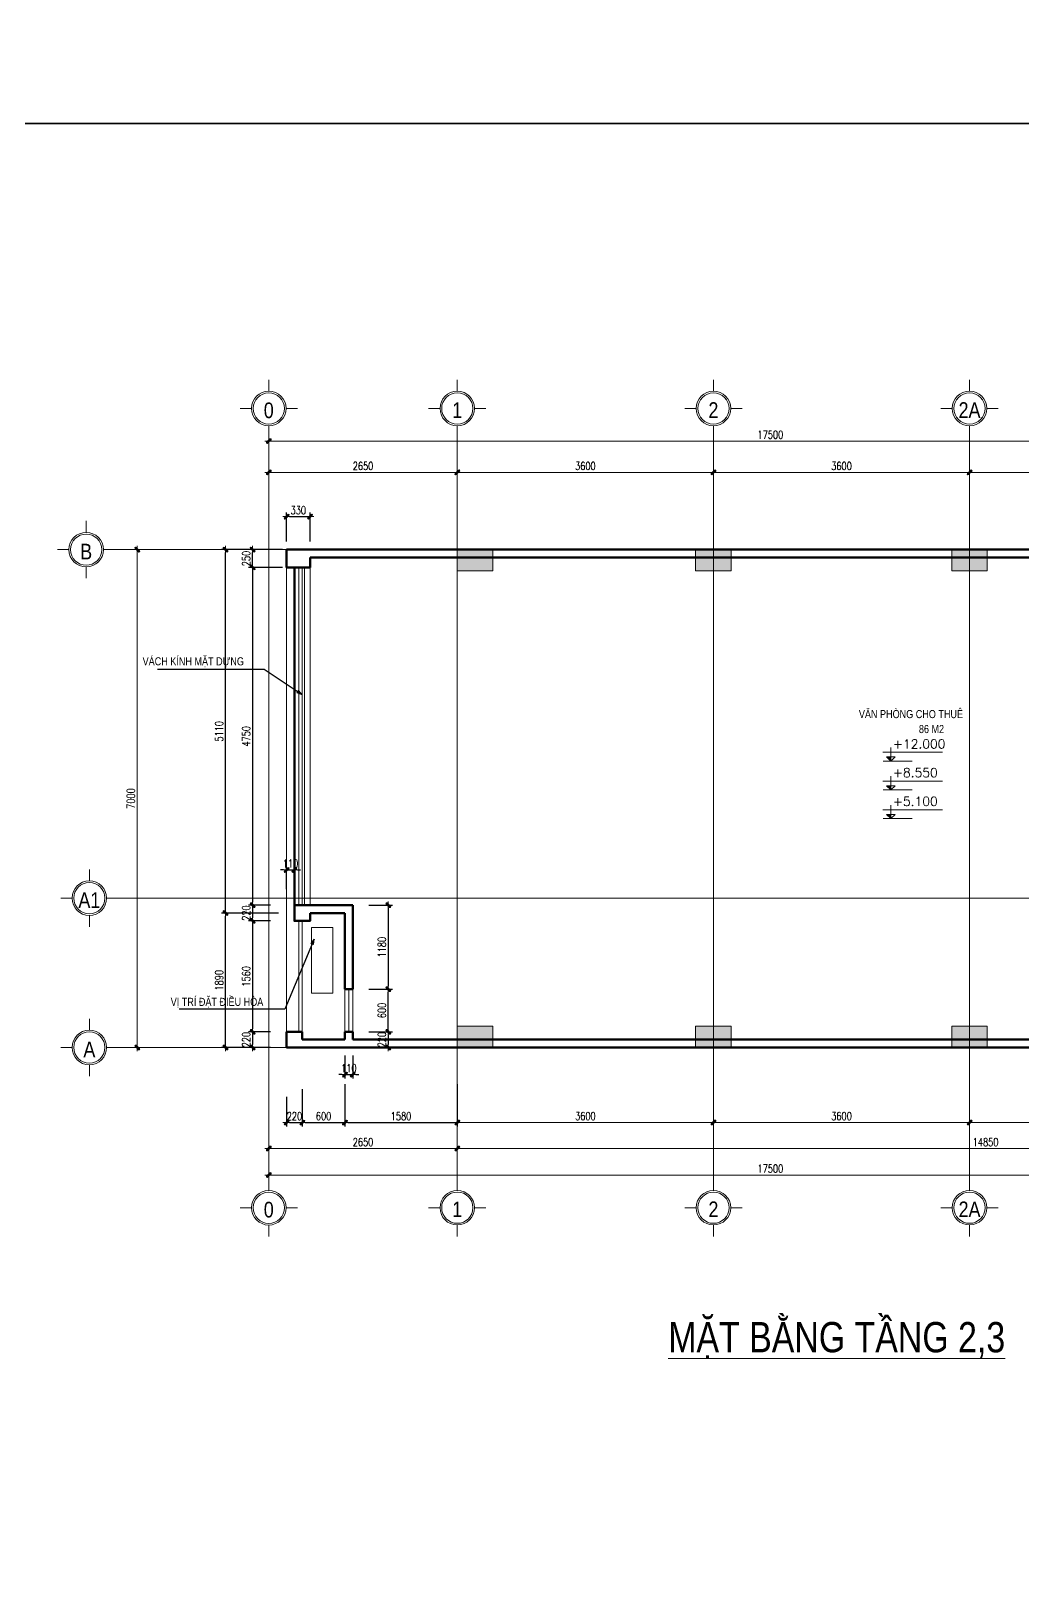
# Model space of a CAD drawing. Extents: x -165145 to 691808, y -202842 to 311040.
# Drawn here: x 14410 to 28348, y 72873 to 94803 of the extents above; entities that cross this region are included whole.
import ezdxf
from ezdxf.enums import TextEntityAlignment as Align

# ---------------------------------------------------------------- set-up
doc = ezdxf.new("R2010")
doc.units = 0
doc.header["$LTSCALE"] = 10
doc.header["$MEASUREMENT"] = 0
doc.linetypes.add('ketcau-1', pattern=[2, 1, 1])
doc.linetypes.add('TIM', pattern=[26.01, 10, -3, 0.01, -3, 10])
doc.layers.get('0').update_dxf_attribs({"linetype": 'CONTINUOUS'})
doc.layers.get('Defpoints').update_dxf_attribs({"color": 5, "linetype": 'CONTINUOUS'})
for name, color, linetype, lineweight in [('ARROWS', 1, 'CONTINUOUS', 0), ('DIM', 8, 'CONTINUOUS', 13), ('GE_KC_HATCH', 250, 'CONTINUOUS', 20), ('GE_KC_NETTHAY', 2, 'CONTINUOUS', 20), ('GE_KC_TEXT', 4, 'CONTINUOUS', 20), ('netchia', 2, 'CONTINUOUS', 20), ('NOITHAT', 35, 'CONTINUOUS', 9), ('TEXT', 4, 'CONTINUOUS', 20), ('TRUC', 251, 'TIM', 5), ('wall', 7, 'CONTINUOUS', 50)]:
    doc.layers.add(name, color=color, linetype=linetype, lineweight=lineweight)
doc.styles.add('ROMANS', font='romans', dxfattribs={"width": 0.75, "bigfont": 'vns'})
doc.styles.add('VNARIALH', font='', dxfattribs={"width": 0.75})
doc.styles.add('VnArialNarrowH', font='')
doc.styles.add('VNCC-Arial', font='arial.ttf', dxfattribs={"width": 0.8})
doc.styles.get('VNARIALH').set_extended_font_data('.VnArialH')
doc.styles.get('VnArialNarrowH').set_extended_font_data('.VnArial NarrowH')
doc.dimstyles.new('fit0.75', dxfattribs={"dimscale": 0.5625, "dimtxt": 200, "dimasz": 75, "dimexe": 100, "dimexo": 400, "dimgap": 0.03, "dimtad": 0, "dimdec": 0, "dimdsep": 46, "dimtxsty": 'ROMANS', "dimblk": 'alex', "dimcen": 150, "dimclrd": 8, "dimclre": 8, "dimclrt": 7, "dimaunit": 1, "dimadec": 0, "dimazin": 0, "dimtfac": 0.072, "dimtdec": 0, "dimtix": 1, "dimtmove": 2, "dimatfit": 3, "dimldrblk": 'a-01', "dimfxl": 100, "dimtvp": 0.8, "dimtolj": 1, "dimarcsym": 0})

# ---------------------------------------------------------------- blocks, each defined once
blk = doc.blocks.new('alex')
at = {"layer": 'ARROWS'}
h = blk.add_hatch(color=1, dxfattribs=at)
edge = h.paths.add_edge_path()
edge.add_line((0.4, 0.74), (-0.74, -0.4))
edge.add_ellipse((-0.57, -0.57), major_axis=(0.17, 0.17), ratio=1, start_angle=90, end_angle=270)
edge.add_line((-0.4, -0.74), (0.74, 0.4))
edge.add_ellipse((0.57, 0.57), major_axis=(0.17, 0.17), ratio=1, start_angle=270, end_angle=450)
blk.add_lwpolyline([(0.4, 0.74), (-0.74, -0.4, 1), (-0.4, -0.74), (0.74, 0.4, 1)], format="xyb", close=True, dxfattribs=at)
at = {"layer": 'netchia', "color": 2}
for p, q in [((1.27, 0), (-1.27, 0)), ((0, -1.27), (0, 1.27))]:
    blk.add_line(p, q, dxfattribs=at)
blk = doc.blocks.new('*D1954')
at = {"layer": 'Defpoints', "color": 0, "ltscale": 0.05, "transparency": 16777216}
for p in [(17522, 87513), (18166, 87513), (18166, 87263)]:
    blk.add_point(p, dxfattribs=at)
at = {"layer": 'DIM', "color": 8, "lineweight": -2, "ltscale": 0.05, "transparency": 16777216}
for p, q in [((17941, 87513), (17466, 87513)), ((17522, 87305), (17522, 87471)), ((17941, 87263), (17466, 87263))]:
    blk.add_line(p, q, dxfattribs=at)
at = {"layer": 'DIM', "color": 8, "lineweight": -2, "ltscale": 0.05, "transparency": 16777216, "xscale": 42.1875, "yscale": 42.1875, "zscale": 42.1875}
for p, rotation in [((17522, 87513), 90), ((17522, 87263), 270)]:
    blk.add_blockref('alex', p, dxfattribs=dict(at, rotation=rotation))
at = {"layer": 'DIM', "color": 7, "ltscale": 0.05, "transparency": 16777216, "insert": (17432, 87388), "char_height": 112.5, "attachment_point": 5, "rotation": 90, "style": 'ROMANS'}
blk.add_mtext('\\A1;250', dxfattribs=at)
blk = doc.blocks.new('a-01')
at = {"layer": 'ARROWS'}
blk.add_hatch(color=256, dxfattribs=at).paths.add_polyline_path([(-1.8, 0.49), (-1.8, -0.49), (0, 0)])
at = {"layer": 'netchia'}
blk.add_lwpolyline([(-1.8, 0.49), (-1.8, -0.49), (0, 0), (0, 0)], close=True, dxfattribs=at)
blk = doc.blocks.new('*D1955')
at = {"layer": 'Defpoints', "color": 0, "ltscale": 0.05, "transparency": 16777216}
for p in [(18929, 80733), (18819, 80513), (19430, 80513)]:
    blk.add_point(p, dxfattribs=at)
at = {"layer": 'DIM', "color": 8, "lineweight": -2, "ltscale": 0.05, "transparency": 16777216}
for p, q in [((19154, 80733), (19487, 80733)), ((19044, 80513), (19487, 80513)), ((19430, 80691), (19430, 80555))]:
    blk.add_line(p, q, dxfattribs=at)
at = {"layer": 'DIM', "color": 8, "lineweight": -2, "ltscale": 0.05, "transparency": 16777216, "xscale": 42.1875, "yscale": 42.1875, "zscale": 42.1875}
for p, rotation in [((19430, 80733), 90), ((19430, 80513), 270)]:
    blk.add_blockref('alex', p, dxfattribs=dict(at, rotation=rotation))
at = {"layer": 'DIM', "color": 7, "ltscale": 0.05, "transparency": 16777216, "insert": (19340, 80623), "char_height": 112.5, "attachment_point": 5, "rotation": 90, "style": 'ROMANS'}
blk.add_mtext('\\A1;220', dxfattribs=at)
blk = doc.blocks.new('*D1956')
at = {"layer": 'Defpoints', "color": 0, "ltscale": 0.05, "transparency": 16777216}
for p in [(18929, 81333), (19430, 81333), (18929, 80733)]:
    blk.add_point(p, dxfattribs=at)
at = {"layer": 'DIM', "color": 8, "lineweight": -2, "ltscale": 0.05, "transparency": 16777216}
for p, q in [((19154, 81333), (19487, 81333)), ((19430, 80775), (19430, 81291)), ((19154, 80733), (19487, 80733))]:
    blk.add_line(p, q, dxfattribs=at)
at = {"layer": 'DIM', "color": 8, "lineweight": -2, "ltscale": 0.05, "transparency": 16777216, "xscale": 42.1875, "yscale": 42.1875, "zscale": 42.1875}
for p, rotation in [((19430, 81333), 90), ((19430, 80733), 270)]:
    blk.add_blockref('alex', p, dxfattribs=dict(at, rotation=rotation))
at = {"layer": 'DIM', "color": 7, "ltscale": 0.05, "transparency": 16777216, "insert": (19340, 81033), "char_height": 112.5, "attachment_point": 5, "rotation": 90, "style": 'ROMANS'}
blk.add_mtext('\\A1;600', dxfattribs=at)
blk = doc.blocks.new('*D1957')
at = {"layer": 'Defpoints', "color": 0, "ltscale": 0.05, "transparency": 16777216}
for p in [(17142, 82403), (18110, 82403), (17885, 80513)]:
    blk.add_point(p, dxfattribs=at)
at = {"layer": 'DIM', "color": 8, "lineweight": -2, "ltscale": 0.05, "transparency": 16777216}
for p, q in [((17885, 82403), (17086, 82403)), ((17142, 80555), (17142, 82361)), ((17660, 80513), (17086, 80513))]:
    blk.add_line(p, q, dxfattribs=at)
at = {"layer": 'DIM', "color": 8, "lineweight": -2, "ltscale": 0.05, "transparency": 16777216, "xscale": 42.1875, "yscale": 42.1875, "zscale": 42.1875}
for p, rotation in [((17142, 82403), 90), ((17142, 80513), 270)]:
    blk.add_blockref('alex', p, dxfattribs=dict(at, rotation=rotation))
at = {"layer": 'DIM', "color": 7, "ltscale": 0.05, "transparency": 16777216, "insert": (17052, 81458), "char_height": 112.5, "attachment_point": 5, "rotation": 90, "style": 'ROMANS'}
blk.add_mtext('\\A1;1890', dxfattribs=at)
blk = doc.blocks.new('*D1958')
at = {"layer": 'Defpoints', "color": 0, "ltscale": 0.05, "transparency": 16777216}
for p in [(17142, 87513), (18000, 87513), (18110, 82403)]:
    blk.add_point(p, dxfattribs=at)
at = {"layer": 'DIM', "color": 8, "lineweight": -2, "ltscale": 0.05, "transparency": 16777216}
for p, q in [((17775, 87513), (17086, 87513)), ((17142, 82445), (17142, 87471)), ((17885, 82403), (17086, 82403))]:
    blk.add_line(p, q, dxfattribs=at)
at = {"layer": 'DIM', "color": 8, "lineweight": -2, "ltscale": 0.05, "transparency": 16777216, "xscale": 42.1875, "yscale": 42.1875, "zscale": 42.1875}
for p, rotation in [((17142, 87513), 90), ((17142, 82403), 270)]:
    blk.add_blockref('alex', p, dxfattribs=dict(at, rotation=rotation))
at = {"layer": 'DIM', "color": 7, "ltscale": 0.05, "transparency": 16777216, "insert": (17052, 84958), "char_height": 112.5, "attachment_point": 5, "rotation": 90, "style": 'ROMANS'}
blk.add_mtext('\\A1;5110', dxfattribs=at)
blk = doc.blocks.new('*D1959')
at = {"layer": 'Defpoints', "color": 0, "ltscale": 0.05, "transparency": 16777216}
for p in [(18929, 82513), (18929, 81333), (19430, 81333)]:
    blk.add_point(p, dxfattribs=at)
at = {"layer": 'DIM', "color": 8, "lineweight": -2, "ltscale": 0.05, "transparency": 16777216}
for p, q in [((19154, 82513), (19487, 82513)), ((19430, 82471), (19430, 81375)), ((19154, 81333), (19487, 81333))]:
    blk.add_line(p, q, dxfattribs=at)
at = {"layer": 'DIM', "color": 8, "lineweight": -2, "ltscale": 0.05, "transparency": 16777216, "xscale": 42.1875, "yscale": 42.1875, "zscale": 42.1875}
for p, rotation in [((19430, 82513), 90), ((19430, 81333), 270)]:
    blk.add_blockref('alex', p, dxfattribs=dict(at, rotation=rotation))
at = {"layer": 'DIM', "color": 7, "ltscale": 0.05, "transparency": 16777216, "insert": (19340, 81923), "char_height": 112.5, "attachment_point": 5, "rotation": 90, "style": 'ROMANS'}
blk.add_mtext('\\A1;1180', dxfattribs=at)
blk = doc.blocks.new('*D1960')
at = {"layer": 'Defpoints', "color": 0, "ltscale": 0.05, "transparency": 16777216}
for p in [(18000, 82513), (17522, 82293), (18000, 82293)]:
    blk.add_point(p, dxfattribs=at)
at = {"layer": 'DIM', "color": 8, "lineweight": -2, "ltscale": 0.05, "transparency": 16777216}
for p, q in [((17775, 82513), (17466, 82513)), ((17522, 82471), (17522, 82335)), ((17775, 82293), (17466, 82293))]:
    blk.add_line(p, q, dxfattribs=at)
at = {"layer": 'DIM', "color": 8, "lineweight": -2, "ltscale": 0.05, "transparency": 16777216, "xscale": 42.1875, "yscale": 42.1875, "zscale": 42.1875}
for p, rotation in [((17522, 82513), 90), ((17522, 82293), 270)]:
    blk.add_blockref('alex', p, dxfattribs=dict(at, rotation=rotation))
at = {"layer": 'DIM', "color": 7, "ltscale": 0.05, "transparency": 16777216, "insert": (17432, 82403), "char_height": 112.5, "attachment_point": 5, "rotation": 90, "style": 'ROMANS'}
blk.add_mtext('\\A1;220', dxfattribs=at)
blk = doc.blocks.new('*D1961')
at = {"layer": 'Defpoints', "color": 0, "ltscale": 0.05, "transparency": 16777216}
for p in [(18000, 80733), (17522, 80513), (18000, 80513)]:
    blk.add_point(p, dxfattribs=at)
at = {"layer": 'DIM', "color": 8, "lineweight": -2, "ltscale": 0.05, "transparency": 16777216}
for p, q in [((17775, 80733), (17466, 80733)), ((17775, 80513), (17466, 80513)), ((17522, 80691), (17522, 80555))]:
    blk.add_line(p, q, dxfattribs=at)
at = {"layer": 'DIM', "color": 8, "lineweight": -2, "ltscale": 0.05, "transparency": 16777216, "xscale": 42.1875, "yscale": 42.1875, "zscale": 42.1875}
for p, rotation in [((17522, 80733), 90), ((17522, 80513), 270)]:
    blk.add_blockref('alex', p, dxfattribs=dict(at, rotation=rotation))
at = {"layer": 'DIM', "color": 7, "ltscale": 0.05, "transparency": 16777216, "insert": (17432, 80623), "char_height": 112.5, "attachment_point": 5, "rotation": 90, "style": 'ROMANS'}
blk.add_mtext('\\A1;220', dxfattribs=at)
blk = doc.blocks.new('*D1962')
at = {"layer": 'Defpoints', "color": 0, "ltscale": 0.05, "transparency": 16777216}
for p in [(18000, 82293), (17522, 80733), (18000, 80733)]:
    blk.add_point(p, dxfattribs=at)
at = {"layer": 'DIM', "color": 8, "lineweight": -2, "ltscale": 0.05, "transparency": 16777216}
for p, q in [((17775, 82293), (17466, 82293)), ((17522, 82251), (17522, 80775)), ((17775, 80733), (17466, 80733))]:
    blk.add_line(p, q, dxfattribs=at)
at = {"layer": 'DIM', "color": 8, "lineweight": -2, "ltscale": 0.05, "transparency": 16777216, "xscale": 42.1875, "yscale": 42.1875, "zscale": 42.1875}
for p, rotation in [((17522, 82293), 90), ((17522, 80733), 270)]:
    blk.add_blockref('alex', p, dxfattribs=dict(at, rotation=rotation))
at = {"layer": 'DIM', "color": 7, "ltscale": 0.05, "transparency": 16777216, "insert": (17432, 81513), "char_height": 112.5, "attachment_point": 5, "rotation": 90, "style": 'ROMANS'}
blk.add_mtext('\\A1;1560', dxfattribs=at)
blk = doc.blocks.new('*D1963')
at = {"layer": 'Defpoints', "color": 0, "transparency": 16777216}
for p in [(18110, 87263), (17522, 82513), (18000, 82513)]:
    blk.add_point(p, dxfattribs=at)
at = {"layer": 'DIM', "color": 8, "lineweight": -2, "transparency": 16777216}
for p, q in [((17885, 87263), (17466, 87263)), ((17522, 87221), (17522, 82555)), ((17775, 82513), (17466, 82513))]:
    blk.add_line(p, q, dxfattribs=at)
at = {"layer": 'DIM', "color": 8, "lineweight": -2, "transparency": 16777216, "xscale": 42.1875, "yscale": 42.1875, "zscale": 42.1875}
for p, rotation in [((17522, 87263), 90), ((17522, 82513), 270)]:
    blk.add_blockref('alex', p, dxfattribs=dict(at, rotation=rotation))
at = {"layer": 'DIM', "color": 7, "transparency": 16777216, "insert": (17432, 84888), "char_height": 112.5, "attachment_point": 5, "rotation": 90, "style": 'ROMANS'}
blk.add_mtext('\\A1;4750', dxfattribs=at)
blk = doc.blocks.new('*D1964')
at = {"layer": 'Defpoints', "color": 0, "transparency": 16777216}
for p in [(18220, 80153), (18000, 80043), (18220, 79457)]:
    blk.add_point(p, dxfattribs=at)
at = {"layer": 'DIM', "color": 8, "lineweight": -2, "transparency": 16777216}
for p, q in [((18220, 79928), (18220, 79401)), ((18000, 79818), (18000, 79401)), ((18042, 79457), (18178, 79457))]:
    blk.add_line(p, q, dxfattribs=at)
at = {"layer": 'DIM', "color": 8, "lineweight": -2, "transparency": 16777216, "xscale": 42.1875, "yscale": 42.1875, "zscale": 42.1875, "rotation": 180}
blk.add_blockref('alex', (18000, 79457), dxfattribs=at)
at = {"layer": 'DIM', "color": 8, "lineweight": -2, "transparency": 16777216, "xscale": 42.1875, "yscale": 42.1875, "zscale": 42.1875}
blk.add_blockref('alex', (18220, 79457), dxfattribs=at)
at = {"layer": 'DIM', "color": 7, "transparency": 16777216, "insert": (18110, 79547), "char_height": 112.5, "attachment_point": 5, "style": 'ROMANS'}
blk.add_mtext('\\A1;220', dxfattribs=at)
blk = doc.blocks.new('*D1965')
at = {"layer": 'Defpoints', "color": 0, "transparency": 16777216}
for p in [(18220, 80153), (18820, 80153), (18820, 79457)]:
    blk.add_point(p, dxfattribs=at)
at = {"layer": 'DIM', "color": 8, "lineweight": -2, "transparency": 16777216}
for p, q in [((18220, 79928), (18220, 79401)), ((18820, 79928), (18820, 79401)), ((18262, 79457), (18778, 79457))]:
    blk.add_line(p, q, dxfattribs=at)
at = {"layer": 'DIM', "color": 8, "lineweight": -2, "transparency": 16777216, "xscale": 42.1875, "yscale": 42.1875, "zscale": 42.1875, "rotation": 180}
blk.add_blockref('alex', (18220, 79457), dxfattribs=at)
at = {"layer": 'DIM', "color": 8, "lineweight": -2, "transparency": 16777216, "xscale": 42.1875, "yscale": 42.1875, "zscale": 42.1875}
blk.add_blockref('alex', (18820, 79457), dxfattribs=at)
at = {"layer": 'DIM', "color": 7, "transparency": 16777216, "insert": (18520, 79547), "char_height": 112.5, "attachment_point": 5, "style": 'ROMANS'}
blk.add_mtext('\\A1;600', dxfattribs=at)
blk = doc.blocks.new('*D1966')
at = {"layer": 'Defpoints', "color": 0, "transparency": 16777216}
for p in [(18820, 80623), (18930, 80623), (18930, 80131)]:
    blk.add_point(p, dxfattribs=at)
at = {"layer": 'DIM', "color": 8, "lineweight": -2, "transparency": 16777216}
for p, q in [((18820, 80398), (18820, 80075)), ((18930, 80398), (18930, 80075)), ((18778, 80131), (18736, 80131)), ((18820, 80131), (18930, 80131)), ((18972, 80131), (19015, 80131))]:
    blk.add_line(p, q, dxfattribs=at)
at = {"layer": 'DIM', "color": 8, "lineweight": -2, "transparency": 16777216, "xscale": 42.1875, "yscale": 42.1875, "zscale": 42.1875}
blk.add_blockref('alex', (18820, 80131), dxfattribs=at)
at = {"layer": 'DIM', "color": 8, "lineweight": -2, "transparency": 16777216, "xscale": 42.1875, "yscale": 42.1875, "zscale": 42.1875, "rotation": 180}
blk.add_blockref('alex', (18930, 80131), dxfattribs=at)
at = {"layer": 'DIM', "color": 7, "transparency": 16777216, "insert": (18875, 80221), "char_height": 112.5, "attachment_point": 5, "style": 'ROMANS'}
blk.add_mtext('\\A1;110', dxfattribs=at)
blk = doc.blocks.new('*D1968')
at = {"layer": 'Defpoints', "color": 0, "transparency": 16777216}
for p in [(18110, 83009), (18000, 82513), (18110, 82513)]:
    blk.add_point(p, dxfattribs=at)
at = {"layer": 'DIM', "color": 8, "lineweight": -2, "transparency": 16777216}
for p, q in [((17958, 83009), (17916, 83009)), ((18000, 82738), (18000, 83065)), ((18000, 83009), (18110, 83009)), ((18110, 82738), (18110, 83065)), ((18152, 83009), (18195, 83009))]:
    blk.add_line(p, q, dxfattribs=at)
at = {"layer": 'DIM', "color": 8, "lineweight": -2, "transparency": 16777216, "xscale": 42.1875, "yscale": 42.1875, "zscale": 42.1875}
blk.add_blockref('alex', (18000, 83009), dxfattribs=at)
at = {"layer": 'DIM', "color": 8, "lineweight": -2, "transparency": 16777216, "xscale": 42.1875, "yscale": 42.1875, "zscale": 42.1875, "rotation": 180}
blk.add_blockref('alex', (18110, 83009), dxfattribs=at)
at = {"layer": 'DIM', "color": 7, "transparency": 16777216, "insert": (18055, 83099), "char_height": 112.5, "attachment_point": 5, "style": 'ROMANS'}
blk.add_mtext('\\A1;110', dxfattribs=at)
blk = doc.blocks.new('*D1969')
at = {"layer": 'Defpoints', "color": 0, "transparency": 16777216}
for p in [(18330, 87977), (18000, 87403), (18330, 87403)]:
    blk.add_point(p, dxfattribs=at)
at = {"layer": 'DIM', "color": 8, "lineweight": -2, "transparency": 16777216}
for p, q in [((18000, 87628), (18000, 88033)), ((18042, 87977), (18288, 87977)), ((18330, 87628), (18330, 88033))]:
    blk.add_line(p, q, dxfattribs=at)
at = {"layer": 'DIM', "color": 8, "lineweight": -2, "transparency": 16777216, "xscale": 42.1875, "yscale": 42.1875, "zscale": 42.1875, "rotation": 180}
blk.add_blockref('alex', (18000, 87977), dxfattribs=at)
at = {"layer": 'DIM', "color": 8, "lineweight": -2, "transparency": 16777216, "xscale": 42.1875, "yscale": 42.1875, "zscale": 42.1875}
blk.add_blockref('alex', (18330, 87977), dxfattribs=at)
at = {"layer": 'DIM', "color": 7, "transparency": 16777216, "insert": (18165, 88067), "char_height": 112.5, "attachment_point": 5, "style": 'ROMANS'}
blk.add_mtext('\\A1;330', dxfattribs=at)
blk = doc.blocks.new('cot0.000')
at = {"linetype": 'ByBlock', "ltscale": 0.5}
blk.add_hatch(color=7, dxfattribs=at).paths.add_polyline_path([(0, 65), (-67, 65), (0, 0)])
at = {"color": 7, "linetype": 'ByBlock', "ltscale": 0.5}
for p, q in [((-124, 138), (807, 138)), ((-121, 0), (332, 0)), ((0, 0), (-67, 65)), ((-67, 65), (67, 65)), ((0, 212), (0, 0)), ((0, 0), (67, 65))]:
    blk.add_line(p, q, dxfattribs=at)
at = {"color": 7, "linetype": 'ByBlock', "ltscale": 0.5, "style": 'ROMANS'}
blk.add_attdef('%%P0.000', (33, 199), '', height=141, dxfattribs=at)
blk = doc.blocks.new('*D1897')
at = {"layer": 'Defpoints', "color": 0, "transparency": 16777216}
for p in [(18819, 80223), (20399, 80223), (20399, 79457)]:
    blk.add_point(p, dxfattribs=at)
at = {"layer": 'DIM', "color": 8, "lineweight": -2, "transparency": 16777216}
for p, q in [((18819, 79998), (18819, 79401)), ((20399, 79998), (20399, 79401)), ((18862, 79457), (20357, 79457))]:
    blk.add_line(p, q, dxfattribs=at)
at = {"layer": 'DIM', "color": 8, "lineweight": -2, "transparency": 16777216, "xscale": 42.1875, "yscale": 42.1875, "zscale": 42.1875, "rotation": 180}
blk.add_blockref('alex', (18819, 79457), dxfattribs=at)
at = {"layer": 'DIM', "color": 8, "lineweight": -2, "transparency": 16777216, "xscale": 42.1875, "yscale": 42.1875, "zscale": 42.1875}
blk.add_blockref('alex', (20399, 79457), dxfattribs=at)
at = {"layer": 'DIM', "color": 7, "transparency": 16777216, "insert": (19609, 79547), "char_height": 112.5, "attachment_point": 5, "style": 'ROMANS'}
blk.add_mtext('\\A1;1580', dxfattribs=at)
blk = doc.blocks.new('A$Ced011573')
at = {"layer": 'GE_KC_HATCH', "linetype": 'ketcau-1'}
for points in [[(500, 7000), (0, 7000), (0, 6700), (500, 6700)], [(3850, 7000), (3350, 7000), (3350, 6700), (3850, 6700)], [(7450, 7000), (6950, 7000), (6950, 6700), (7450, 6700)], [(500, 300), (0, 300), (0, 0), (500, 0)], [(3850, 300), (3350, 300), (3350, 0), (3850, 0)], [(7450, 300), (6950, 300), (6950, 0), (7450, 0)]]:
    blk.add_hatch(color=1, dxfattribs=at).paths.add_polyline_path(points)
at = {"layer": 'GE_KC_NETTHAY', "linetype": 'Continuous'}
for points in [[(500, 7000), (0, 7000), (0, 6700), (500, 6700)], [(3850, 7000), (3350, 7000), (3350, 6700), (3850, 6700)], [(7450, 7000), (6950, 7000), (6950, 6700), (7450, 6700)], [(500, 300), (0, 300), (0, 0), (500, 0)], [(3850, 300), (3350, 300), (3350, 0), (3850, 0)], [(7450, 300), (6950, 300), (6950, 0), (7450, 0)]]:
    blk.add_lwpolyline(points, close=True, dxfattribs=at)
blk = doc.blocks.new('tentruc')
at = {"layer": 'DIM'}
for p, q in [((0, 311), (0, 516)), ((-516, 0), (-311, 0)), ((-516, 0), (-311, 0)), ((311, 0), (516, 0)), ((311, 0), (516, 0)), ((0, -516), (0, -311))]:
    blk.add_line(p, q, dxfattribs=at)
at = {"layer": 'DIM', "ltscale": 0.5}
blk.add_circle((0, 0), 311, dxfattribs=at)
at = {"layer": 'DIM'}
blk.add_circle((0, 0), 281, dxfattribs=at)
at = {"layer": 'DIM', "color": 7, "linetype": 'ByBlock', "ltscale": 0.5, "style": 'VNARIALH', "width": 1.1}
blk.add_attdef('A', text='', height=281, dxfattribs=at).set_placement((0, -107), align=Align.CENTER)
blk = doc.blocks.new('*D1826')
at = {"layer": 'Defpoints', "color": 0, "transparency": 16777216}
for p in [(587933, 181), (570433, -1345), (587933, -1345)]:
    blk.add_point(p, dxfattribs=at)
at = {"layer": 'DIM', "color": 8, "lineweight": -2, "transparency": 16777216}
for p, q in [((570433, -1120), (570433, 237)), ((587933, -1120), (587933, 237)), ((570475, 181), (587890, 181))]:
    blk.add_line(p, q, dxfattribs=at)
at = {"layer": 'DIM', "color": 8, "lineweight": -2, "transparency": 16777216, "xscale": 42.1875, "yscale": 42.1875, "zscale": 42.1875, "rotation": 180}
blk.add_blockref('alex', (570433, 181), dxfattribs=at)
at = {"layer": 'DIM', "color": 8, "lineweight": -2, "transparency": 16777216, "xscale": 42.1875, "yscale": 42.1875, "zscale": 42.1875}
blk.add_blockref('alex', (587933, 181), dxfattribs=at)
at = {"layer": 'DIM', "color": 7, "transparency": 16777216, "insert": (577483, 271), "char_height": 112.5, "attachment_point": 5, "style": 'ROMANS'}
blk.add_mtext('\\A1;17500', dxfattribs=at)
blk = doc.blocks.new('*D1828')
at = {"layer": 'Defpoints', "color": 0, "transparency": 16777216}
for p in [(570433, -8596), (587933, -8596), (587933, -10139)]:
    blk.add_point(p, dxfattribs=at)
at = {"layer": 'DIM', "color": 8, "lineweight": -2, "transparency": 16777216}
for p, q in [((570433, -8821), (570433, -10196)), ((587933, -8821), (587933, -10196)), ((570475, -10139), (587890, -10139))]:
    blk.add_line(p, q, dxfattribs=at)
at = {"layer": 'DIM', "color": 8, "lineweight": -2, "transparency": 16777216, "xscale": 42.1875, "yscale": 42.1875, "zscale": 42.1875, "rotation": 180}
blk.add_blockref('alex', (570433, -10139), dxfattribs=at)
at = {"layer": 'DIM', "color": 8, "lineweight": -2, "transparency": 16777216, "xscale": 42.1875, "yscale": 42.1875, "zscale": 42.1875}
blk.add_blockref('alex', (587933, -10139), dxfattribs=at)
at = {"layer": 'DIM', "color": 7, "transparency": 16777216, "insert": (577483, -10049), "char_height": 112.5, "attachment_point": 5, "style": 'ROMANS'}
blk.add_mtext('\\A1;17500', dxfattribs=at)
blk = doc.blocks.new('*D1829')
at = {"layer": 'Defpoints', "color": 0, "transparency": 16777216}
for p in [(568584, -1345), (570433, -1345), (570433, -8345)]:
    blk.add_point(p, dxfattribs=at)
at = {"layer": 'DIM', "color": 8, "lineweight": -2, "transparency": 16777216}
for p, q in [((570208, -1345), (568528, -1345)), ((568584, -8303), (568584, -1387)), ((570208, -8345), (568528, -8345))]:
    blk.add_line(p, q, dxfattribs=at)
at = {"layer": 'DIM', "color": 8, "lineweight": -2, "transparency": 16777216, "xscale": 42.1875, "yscale": 42.1875, "zscale": 42.1875}
for p, rotation in [((568584, -1345), 90), ((568584, -8345), 270)]:
    blk.add_blockref('alex', p, dxfattribs=dict(at, rotation=rotation))
at = {"layer": 'DIM', "color": 7, "transparency": 16777216, "insert": (568494, -4845), "char_height": 112.5, "attachment_point": 5, "rotation": 90, "style": 'ROMANS'}
blk.add_mtext('\\A1;7000', dxfattribs=at)
blk = doc.blocks.new('*D1838')
at = {"layer": 'Defpoints', "color": 0, "ltscale": 0.05, "transparency": 16777216}
for p in [(576683, -259), (573083, -1345), (576683, -1345)]:
    blk.add_point(p, dxfattribs=at)
at = {"layer": 'DIM', "color": 8, "lineweight": -2, "ltscale": 0.05, "transparency": 16777216}
for p, q in [((573083, -1120), (573083, -203)), ((576683, -1120), (576683, -203)), ((573125, -259), (576640, -259))]:
    blk.add_line(p, q, dxfattribs=at)
at = {"layer": 'DIM', "color": 8, "lineweight": -2, "ltscale": 0.05, "transparency": 16777216, "xscale": 42.1875, "yscale": 42.1875, "zscale": 42.1875, "rotation": 180}
blk.add_blockref('alex', (573083, -259), dxfattribs=at)
at = {"layer": 'DIM', "color": 8, "lineweight": -2, "ltscale": 0.05, "transparency": 16777216, "xscale": 42.1875, "yscale": 42.1875, "zscale": 42.1875}
blk.add_blockref('alex', (576683, -259), dxfattribs=at)
at = {"layer": 'DIM', "color": 7, "ltscale": 0.05, "transparency": 16777216, "insert": (574883, -169), "char_height": 112.5, "attachment_point": 5, "style": 'ROMANS'}
blk.add_mtext('\\A1;3600', dxfattribs=at)
blk = doc.blocks.new('*D1830')
at = {"layer": 'Defpoints', "color": 0, "transparency": 16777216}
for p in [(573083, -8596), (587933, -8596), (587933, -9766)]:
    blk.add_point(p, dxfattribs=at)
at = {"layer": 'DIM', "color": 8, "lineweight": -2, "transparency": 16777216}
for p, q in [((573083, -8821), (573083, -9823)), ((587933, -8821), (587933, -9823)), ((573125, -9766), (587890, -9766))]:
    blk.add_line(p, q, dxfattribs=at)
at = {"layer": 'DIM', "color": 8, "lineweight": -2, "transparency": 16777216, "xscale": 42.1875, "yscale": 42.1875, "zscale": 42.1875, "rotation": 180}
blk.add_blockref('alex', (573083, -9766), dxfattribs=at)
at = {"layer": 'DIM', "color": 8, "lineweight": -2, "transparency": 16777216, "xscale": 42.1875, "yscale": 42.1875, "zscale": 42.1875}
blk.add_blockref('alex', (587933, -9766), dxfattribs=at)
at = {"layer": 'DIM', "color": 7, "transparency": 16777216, "insert": (580508, -9676), "char_height": 112.5, "attachment_point": 5, "style": 'ROMANS'}
blk.add_mtext('\\A1;14850', dxfattribs=at)
blk = doc.blocks.new('*D1832')
at = {"layer": 'Defpoints', "color": 0, "transparency": 16777216}
for p in [(576683, -8596), (580283, -8596), (580283, -9400)]:
    blk.add_point(p, dxfattribs=at)
at = {"layer": 'DIM', "color": 8, "lineweight": -2, "transparency": 16777216}
for p, q in [((576683, -8821), (576683, -9457)), ((580283, -8821), (580283, -9457)), ((576725, -9400), (580240, -9400))]:
    blk.add_line(p, q, dxfattribs=at)
at = {"layer": 'DIM', "color": 8, "lineweight": -2, "transparency": 16777216, "xscale": 42.1875, "yscale": 42.1875, "zscale": 42.1875, "rotation": 180}
blk.add_blockref('alex', (576683, -9400), dxfattribs=at)
at = {"layer": 'DIM', "color": 8, "lineweight": -2, "transparency": 16777216, "xscale": 42.1875, "yscale": 42.1875, "zscale": 42.1875}
blk.add_blockref('alex', (580283, -9400), dxfattribs=at)
at = {"layer": 'DIM', "color": 7, "transparency": 16777216, "insert": (578483, -9310), "char_height": 112.5, "attachment_point": 5, "style": 'ROMANS'}
blk.add_mtext('\\A1;3600', dxfattribs=at)
blk = doc.blocks.new('*D1833')
at = {"layer": 'Defpoints', "color": 0, "transparency": 16777216}
for p in [(573083, -8596), (576683, -8596), (576683, -9400)]:
    blk.add_point(p, dxfattribs=at)
at = {"layer": 'DIM', "color": 8, "lineweight": -2, "transparency": 16777216}
for p, q in [((573083, -8821), (573083, -9457)), ((576683, -8821), (576683, -9457)), ((573125, -9400), (576640, -9400))]:
    blk.add_line(p, q, dxfattribs=at)
at = {"layer": 'DIM', "color": 8, "lineweight": -2, "transparency": 16777216, "xscale": 42.1875, "yscale": 42.1875, "zscale": 42.1875, "rotation": 180}
blk.add_blockref('alex', (573083, -9400), dxfattribs=at)
at = {"layer": 'DIM', "color": 8, "lineweight": -2, "transparency": 16777216, "xscale": 42.1875, "yscale": 42.1875, "zscale": 42.1875}
blk.add_blockref('alex', (576683, -9400), dxfattribs=at)
at = {"layer": 'DIM', "color": 7, "transparency": 16777216, "insert": (574883, -9310), "char_height": 112.5, "attachment_point": 5, "style": 'ROMANS'}
blk.add_mtext('\\A1;3600', dxfattribs=at)
blk = doc.blocks.new('*D1834')
at = {"layer": 'Defpoints', "color": 0, "transparency": 16777216}
for p in [(573083, -259), (570433, -1237), (573083, -1237)]:
    blk.add_point(p, dxfattribs=at)
at = {"layer": 'DIM', "color": 8, "lineweight": -2, "transparency": 16777216}
for p, q in [((570433, -1012), (570433, -203)), ((573083, -1012), (573083, -203)), ((570475, -259), (573040, -259))]:
    blk.add_line(p, q, dxfattribs=at)
at = {"layer": 'DIM', "color": 8, "lineweight": -2, "transparency": 16777216, "xscale": 42.1875, "yscale": 42.1875, "zscale": 42.1875, "rotation": 180}
blk.add_blockref('alex', (570433, -259), dxfattribs=at)
at = {"layer": 'DIM', "color": 8, "lineweight": -2, "transparency": 16777216, "xscale": 42.1875, "yscale": 42.1875, "zscale": 42.1875}
blk.add_blockref('alex', (573083, -259), dxfattribs=at)
at = {"layer": 'DIM', "color": 7, "transparency": 16777216, "insert": (571758, -169), "char_height": 112.5, "attachment_point": 5, "style": 'ROMANS'}
blk.add_mtext('\\A1;2650', dxfattribs=at)
blk = doc.blocks.new('*D1835')
at = {"layer": 'Defpoints', "color": 0, "transparency": 16777216}
for p in [(580283, -259), (576683, -1345), (580283, -1345)]:
    blk.add_point(p, dxfattribs=at)
at = {"layer": 'DIM', "color": 8, "lineweight": -2, "transparency": 16777216}
for p, q in [((576683, -1120), (576683, -203)), ((580283, -1120), (580283, -203)), ((576725, -259), (580240, -259))]:
    blk.add_line(p, q, dxfattribs=at)
at = {"layer": 'DIM', "color": 8, "lineweight": -2, "transparency": 16777216, "xscale": 42.1875, "yscale": 42.1875, "zscale": 42.1875, "rotation": 180}
blk.add_blockref('alex', (576683, -259), dxfattribs=at)
at = {"layer": 'DIM', "color": 8, "lineweight": -2, "transparency": 16777216, "xscale": 42.1875, "yscale": 42.1875, "zscale": 42.1875}
blk.add_blockref('alex', (580283, -259), dxfattribs=at)
at = {"layer": 'DIM', "color": 7, "transparency": 16777216, "insert": (578483, -169), "char_height": 112.5, "attachment_point": 5, "style": 'ROMANS'}
blk.add_mtext('\\A1;3600', dxfattribs=at)
blk = doc.blocks.new('*D1840')
at = {"layer": 'Defpoints', "color": 0, "transparency": 16777216}
for p in [(570433, -8596), (573083, -8596), (573083, -9766)]:
    blk.add_point(p, dxfattribs=at)
at = {"layer": 'DIM', "color": 8, "lineweight": -2, "transparency": 16777216}
for p, q in [((570433, -8821), (570433, -9823)), ((573083, -8821), (573083, -9823)), ((570475, -9766), (573040, -9766))]:
    blk.add_line(p, q, dxfattribs=at)
at = {"layer": 'DIM', "color": 8, "lineweight": -2, "transparency": 16777216, "xscale": 42.1875, "yscale": 42.1875, "zscale": 42.1875, "rotation": 180}
blk.add_blockref('alex', (570433, -9766), dxfattribs=at)
at = {"layer": 'DIM', "color": 8, "lineweight": -2, "transparency": 16777216, "xscale": 42.1875, "yscale": 42.1875, "zscale": 42.1875}
blk.add_blockref('alex', (573083, -9766), dxfattribs=at)
at = {"layer": 'DIM', "color": 7, "transparency": 16777216, "insert": (571758, -9676), "char_height": 112.5, "attachment_point": 5, "style": 'ROMANS'}
blk.add_mtext('\\A1;2650', dxfattribs=at)
blk = doc.blocks.new('*D1841')
at = {"layer": 'Defpoints', "color": 0, "transparency": 16777216}
for p in [(583883, -259), (580283, -1345), (583883, -1345)]:
    blk.add_point(p, dxfattribs=at)
at = {"layer": 'DIM', "color": 8, "lineweight": -2, "transparency": 16777216}
for p, q in [((580283, -1120), (580283, -203)), ((583883, -1120), (583883, -203)), ((580325, -259), (583840, -259))]:
    blk.add_line(p, q, dxfattribs=at)
at = {"layer": 'DIM', "color": 8, "lineweight": -2, "transparency": 16777216, "xscale": 42.1875, "yscale": 42.1875, "zscale": 42.1875, "rotation": 180}
blk.add_blockref('alex', (580283, -259), dxfattribs=at)
at = {"layer": 'DIM', "color": 8, "lineweight": -2, "transparency": 16777216, "xscale": 42.1875, "yscale": 42.1875, "zscale": 42.1875}
blk.add_blockref('alex', (583883, -259), dxfattribs=at)
at = {"layer": 'DIM', "color": 7, "transparency": 16777216, "insert": (582083, -169), "char_height": 112.5, "attachment_point": 5, "style": 'ROMANS'}
blk.add_mtext('\\A1;3600', dxfattribs=at)
blk = doc.blocks.new('*D1842')
at = {"layer": 'Defpoints', "color": 0, "transparency": 16777216}
for p in [(580283, -8596), (583883, -8596), (583883, -9400)]:
    blk.add_point(p, dxfattribs=at)
at = {"layer": 'DIM', "color": 8, "lineweight": -2, "transparency": 16777216}
for p, q in [((580283, -8821), (580283, -9457)), ((583883, -8821), (583883, -9457)), ((580325, -9400), (583840, -9400))]:
    blk.add_line(p, q, dxfattribs=at)
at = {"layer": 'DIM', "color": 8, "lineweight": -2, "transparency": 16777216, "xscale": 42.1875, "yscale": 42.1875, "zscale": 42.1875, "rotation": 180}
blk.add_blockref('alex', (580283, -9400), dxfattribs=at)
at = {"layer": 'DIM', "color": 8, "lineweight": -2, "transparency": 16777216, "xscale": 42.1875, "yscale": 42.1875, "zscale": 42.1875}
blk.add_blockref('alex', (583883, -9400), dxfattribs=at)
at = {"layer": 'DIM', "color": 7, "transparency": 16777216, "insert": (582083, -9310), "char_height": 112.5, "attachment_point": 5, "style": 'ROMANS'}
blk.add_mtext('\\A1;3600', dxfattribs=at)
blk = doc.blocks.new('lt - kt')
at = {"layer": 'TRUC', "ltscale": 0.05}
for p, q in [((-17500, 8582.3), (-17500, -1850.2)), ((-17500, 8582.3), (-17500, -1850.2)), ((-14850, 8582.3), (-14850, -1850.2)), ((-11250, 8582.3), (-11250, -1850.2)), ((-7650, 8582.3), (-7650, -1850.2)), ((-19823.1, 7000), (2014.6, 7000)), ((-19778.4, 2100), (2014.6, 2100)), ((-19778.4, 0), (2195.9, 0))]:
    blk.add_line(p, q, dxfattribs=at)
at = {"layer": 'TEXT'}
ref = blk.add_blockref('tentruc', (-17500, 8985.3), dxfattribs=dict(at, xscale=-0.78125, yscale=0.78125, zscale=0.78125, rotation=180))
ref.add_attrib('A', '0', dxfattribs={"color": 7, "linetype": 'ByBlock', "ltscale": 0.5, "height": 219.7, "style": 'VnArialNarrowH'}).set_placement((-17500, 8849), align=Align.CENTER)
ref = blk.add_blockref('tentruc', (-14850, 8985.3), dxfattribs=dict(at, xscale=-0.78125, yscale=0.78125, zscale=0.78125, rotation=180))
ref.add_attrib('A', '1', dxfattribs={"color": 7, "linetype": 'ByBlock', "ltscale": 0.5, "height": 219.7, "style": 'VnArialNarrowH'}).set_placement((-14850, 8852.8), align=Align.CENTER)
ref = blk.add_blockref('tentruc', (-11250, 8985.3), dxfattribs=dict(at, xscale=-0.78125, yscale=0.78125, zscale=0.78125, rotation=180))
ref.add_attrib('A', '2', dxfattribs={"color": 7, "linetype": 'ByBlock', "ltscale": 0.5, "height": 219.7, "style": 'VnArialNarrowH'}).set_placement((-11250, 8852.8), align=Align.CENTER)
ref = blk.add_blockref('tentruc', (-7650, 8985.3), dxfattribs=dict(at, xscale=-0.78125, yscale=0.78125, zscale=0.78125, rotation=180))
ref.add_attrib('A', '2a', dxfattribs={"color": 7, "linetype": 'ByBlock', "ltscale": 0.5, "height": 219.73, "style": 'VnArialNarrowH'}).set_placement((-7650, 8852.8), align=Align.CENTER)
ref = blk.add_blockref('tentruc', (-20066.2, 7000), dxfattribs=dict(at, xscale=0.78125, yscale=0.78125, zscale=0.78125, rotation=180))
ref.add_attrib('A', 'B', dxfattribs={"color": 7, "linetype": 'ByBlock', "ltscale": 0.5, "height": 219.7, "style": 'VnArialNarrowH'}).set_placement((-20066.2, 6862.7), align=Align.CENTER)
ref = blk.add_blockref('tentruc', (-20021.6, 2100), dxfattribs=dict(at, xscale=0.78125, yscale=0.78125, zscale=0.78125, rotation=180))
ref.add_attrib('A', 'A1', dxfattribs={"color": 7, "linetype": 'ByBlock', "ltscale": 0.5, "height": 219.73, "style": 'VnArialNarrowH'}).set_placement((-20021.6, 1962.7), align=Align.CENTER)
ref = blk.add_blockref('tentruc', (-20021.6, 0), dxfattribs=dict(at, xscale=0.78125, yscale=0.78125, zscale=0.78125, rotation=180))
ref.add_attrib('A', 'A', dxfattribs={"color": 7, "linetype": 'ByBlock', "ltscale": 0.5, "height": 219.7, "style": 'VnArialNarrowH'}).set_placement((-20021.6, -137.3), align=Align.CENTER)
ref = blk.add_blockref('tentruc', (-17500, -2253.6), dxfattribs=dict(at, xscale=-0.78125, yscale=0.78125, zscale=0.78125, rotation=180))
ref.add_attrib('A', '0', dxfattribs={"color": 7, "linetype": 'ByBlock', "ltscale": 0.5, "height": 219.7, "style": 'VnArialNarrowH'}).set_placement((-17500, -2389.9), align=Align.CENTER)
ref = blk.add_blockref('tentruc', (-14850, -2253.1), dxfattribs=dict(at, xscale=-0.78125, yscale=0.78125, zscale=0.78125, rotation=180))
ref.add_attrib('A', '1', dxfattribs={"color": 7, "linetype": 'ByBlock', "ltscale": 0.5, "height": 219.7, "style": 'VnArialNarrowH'}).set_placement((-14850, -2385.6), align=Align.CENTER)
ref = blk.add_blockref('tentruc', (-11250, -2253.1), dxfattribs=dict(at, xscale=-0.78125, yscale=0.78125, zscale=0.78125, rotation=180))
ref.add_attrib('A', '2', dxfattribs={"color": 7, "linetype": 'ByBlock', "ltscale": 0.5, "height": 219.7, "style": 'VnArialNarrowH'}).set_placement((-11250, -2385.6), align=Align.CENTER)
ref = blk.add_blockref('tentruc', (-7650, -2253.1), dxfattribs=dict(at, xscale=-0.78125, yscale=0.78125, zscale=0.78125, rotation=180))
ref.add_attrib('A', '2a', dxfattribs={"color": 7, "linetype": 'ByBlock', "ltscale": 0.5, "height": 219.73, "style": 'VnArialNarrowH'}).set_placement((-7650, -2385.6), align=Align.CENTER)
at = {"layer": 'DIM'}
for base, p1, p2, picture, middle in [((0, 8526.1), (-17500, 7000), (0, 7000), '*D1826', (-10450, 8616.1)), ((0, -1794.4), (-17500, -251.4), (0, -251.4), '*D1828', (-10450, -1704.4))]:
    dim = blk.add_linear_dim(base=base, p1=p1, p2=p2, dimstyle='fit0.75', dxfattribs=at)
    dim.commit()
    dim.dimension.update_dxf_attribs({"geometry": picture, "text_midpoint": middle, "dimtype": 128, "insert": (-587932.6, 8345.1)})
for base, p1, p2, picture, middle in [((-14850, 8085.7), (-17500, 7108.1), (-14850, 7108.1), '*D1834', (-16175, 8175.7)), ((-7650, 8085.7), (-11250, 7000), (-7650, 7000), '*D1835', (-9450, 8175.7)), ((-4050, 8085.7), (-7650, 7000), (-4050, 7000), '*D1841', (-5850, 8175.7)), ((-14850, -1421.3), (-17500, -251.4), (-14850, -251.4), '*D1840', (-16175, -1331.3)), ((0, -1421.3), (-14850, -251.4), (0, -251.4), '*D1830', (-7425, -1331.3)), ((-11250, -1055.4), (-14850, -251.4), (-11250, -251.4), '*D1833', (-13050, -965.4)), ((-7650, -1055.4), (-11250, -251.4), (-7650, -251.4), '*D1832', (-9450, -965.4)), ((-4050, -1055.4), (-7650, -251.4), (-4050, -251.4), '*D1842', (-5850, -965.4))]:
    dim = blk.add_linear_dim(base=base, p1=p1, p2=p2, dimstyle='fit0.75', dxfattribs=at)
    dim.commit()
    dim.dimension.update_dxf_attribs({"geometry": picture, "text_midpoint": middle, "insert": (-587932.6, 8345.1)})
at = {"layer": 'DIM', "ltscale": 0.05}
dim = blk.add_linear_dim(base=(-11250, 8085.7), p1=(-14850, 7000), p2=(-11250, 7000), dimstyle='fit0.75', dxfattribs=at)
dim.commit()
dim.dimension.update_dxf_attribs({"geometry": '*D1838', "text_midpoint": (-13050, 8175.7), "insert": (-587932.6, 8345.1)})
at = {"layer": 'DIM'}
dim = blk.add_linear_dim(base=(-19348.6, 7000), p1=(-17500, 0), p2=(-17500, 7000), angle=90, dimstyle='fit0.75', dxfattribs=at)
dim.commit()
dim.dimension.update_dxf_attribs({"geometry": '*D1829', "text_midpoint": (-19438.6, 3500), "insert": (-587932.6, 8345.1)})

msp = doc.modelspace()

# ---------------------------------------------------------------- linework, layer by layer
at = {"layer": 'Defpoints'}
for points in [[(13295.99235, 115030.46775), (39170.99235, 115030.46775), (39170.99235, 93505.46775), (13295.99235, 93505.46775)], [(13295.99235, 93505.46775), (39170.99235, 93505.46775), (39170.99235, 71980.46775), (13295.99235, 71980.46775)]]:
    msp.add_lwpolyline(points, close=True, dxfattribs=at)
at = {"layer": 'DIM', "ltscale": 0.05}
for p, q in [((18110.19562, 87262.77828), (18110.1955, 82512.77856)), ((18330.19562, 87262.77828), (18330.1955, 82512.77856)), ((18170.1955, 82292.77856), (18170.19562, 80732.78019)), ((18220.1955, 82292.77856), (18220.19562, 80732.78019)), ((18874.48053, 81332.77757), (18874.48053, 80732.77757))]:
    msp.add_line(p, q, dxfattribs=at)
at = {"layer": 'DIM'}
msp.add_lwpolyline([(18000.19562, 80732.78019), (18000.19234, 87262.77828)], dxfattribs=at)
at = {"layer": 'DIM', "ltscale": 0.05}
for points in [[(18349.31253, 81274.72995), (18649.31253, 81274.72995), (18649.31253, 82199.22995), (18349.31253, 82199.22995)], [(18819.48053, 81332.77757), (18929.48053, 81332.77757), (18929.48053, 80732.77757), (18819.48053, 80732.77757)]]:
    msp.add_lwpolyline(points, close=True, dxfattribs=at)
at = {"layer": 'NOITHAT', "ltscale": 0.05}
for p, q in [((18170.19562, 87262.77828), (18170.1955, 82512.77856)), ((18220.19562, 87262.77828), (18220.1955, 82512.77856)), ((18250.19562, 87262.77828), (18250.1955, 82512.77856))]:
    msp.add_line(p, q, dxfattribs=at)
at = {"layer": 'wall', "ltscale": 0.05}
for p, q in [((17999.78377, 87512.77902), (35249.48053, 87512.76938)), ((18000.19562, 87512.77902), (18000.19562, 87262.77828)), ((18330.19562, 87402.77901), (31962.85921, 87402.76978)), ((18330.19562, 87402.77901), (18330.19562, 87262.77828)), ((18000.19234, 87262.77828), (18330.19562, 87262.77828)), ((18110.19562, 87262.77828), (18110.1955, 82512.77856)), ((18930.1955, 82512.77784), (18220.1955, 82512.77856)), ((18929.48041, 82512.77784), (18929.48053, 81332.77757)), ((18820.1955, 82402.77784), (18330.1955, 82402.77856)), ((18819.48041, 82402.77784), (18819.48053, 81332.77757)), ((18819.48053, 81332.77757), (18929.48053, 81332.77757)), ((18220.19562, 80732.78019), (18000.19562, 80732.78019)), ((18000.19562, 80732.78019), (18000.19562, 80512.78009)), ((18220.19562, 80622.77902), (18220.19562, 80732.78019)), ((18819.48053, 80732.77757), (18819.48053, 80622.77828)), ((18819.48053, 80732.77757), (18929.48053, 80732.77757)), ((18929.48053, 80732.77757), (18929.48053, 80622.77757)), ((35249.48053, 80512.77028), (18000.19562, 80512.77902)), ((18820.19562, 80622.77828), (18220.19562, 80622.77902)), ((35249.48053, 80622.76713), (18929.48053, 80622.77827))]:
    msp.add_line(p, q, dxfattribs=at)
msp.add_lwpolyline([(18330.1955, 82512.77856), (18110.1955, 82512.77856), (18110.1955, 82292.77856), (18330.1955, 82292.77856), (18330.1955, 82402.77856)], dxfattribs=at)

# ---------------------------------------------------------------- block references
at = {"layer": 'GE_KC_TEXT'}
msp.add_blockref('A$Ced011573', (20399.48053, 80512.77028), dxfattribs=at)
at = {"layer": 'TEXT'}
msp.add_blockref('lt - kt', (35249.48053, 80512.77028), dxfattribs=at)
ref = msp.add_blockref('cot0.000', (26493.53975, 84539.41208), dxfattribs=dict(at, xscale=0.9000000000232831, yscale=0.9000000000232831, zscale=0.9000000000232831))
ref.add_attrib('%%P0.000', '+12.000', (26523.297, 84718.08917), dxfattribs={"layer": 'DIM', "color": 7, "linetype": 'ByBlock', "ltscale": 0.5, "height": 126.5625, "style": 'ROMANS'})
ref = msp.add_blockref('cot0.000', (26493.53975, 84135.18497), dxfattribs=dict(at, xscale=0.9000000000232831, yscale=0.9000000000232831, zscale=0.9000000000232831))
ref.add_attrib('%%P0.000', '+8.550', (26523.297, 84313.86206), dxfattribs={"layer": 'DIM', "color": 7, "linetype": 'ByBlock', "ltscale": 0.5, "height": 126.5625, "style": 'ROMANS'})
ref = msp.add_blockref('cot0.000', (26493.53975, 83730.95785), dxfattribs=dict(at, xscale=0.9000000000232831, yscale=0.9000000000232831, zscale=0.9000000000232831))
ref.add_attrib('%%P0.000', '+5.100', (26523.297, 83909.63495), dxfattribs={"layer": 'DIM', "color": 7, "linetype": 'ByBlock', "ltscale": 0.5, "height": 126.5625, "style": 'ROMANS'})

# ---------------------------------------------------------------- texts
at = {"layer": 'TEXT', "style": 'VNCC-Arial', "width": 0.8}
for s, height, p in [('VÁCH KÍNH MẶT DỰNG ', 113.90625, (15976.65136, 85885.28919)), ('VĂN PHÒNG CHO THUÊ', 113.90625, (26044.05182, 85143.69438)), ('86 M2', 113.90625, (26887.79512, 84933.46455)), ('VỊ TRÍ ĐẶT ĐIỀU HÒA ', 113.90625, (16371.36587, 81096.96806)), ('%%UMẶT BẰNG TẦNG 2,3', 426.0805664, (23364.64675, 76226.23371))]:
    msp.add_text(s, height=height, dxfattribs=at).set_placement(p)

# ---------------------------------------------------------------- dimensions: what is measured, and where the dimension line sits
at = {"layer": 'DIM'}
for base, p1, p2, picture, middle in [((18330.19562, 87976.9313), (18000.19562, 87402.77901), (18330.19562, 87402.77901), '*D1969', (18165.19562, 88066.9313)), ((18110.1955, 83008.72995), (18000.1955, 82512.77856), (18110.1955, 82512.77856), '*D1968', (18055.1955, 83098.72995)), ((18930.19562, 80131.32399), (18820.19562, 80622.77828), (18930.19562, 80622.77756), '*D1966', (18875.19562, 80221.32399)), ((18220.19562, 79457.35481), (18000.19562, 80042.55108), (18220.19562, 80152.55108), '*D1964', (18110.19562, 79547.35481)), ((18820.19562, 79457.35481), (18220.19562, 80152.55108), (18820.19562, 80152.55036), '*D1965', (18520.19562, 79547.35481)), ((20399.48053, 79457.35481), (18819.48053, 80223.32059), (20399.48053, 80223.32059), '*D1897', (19609.48053, 79547.35481))]:
    dim = msp.add_linear_dim(base=base, p1=p1, p2=p2, dimstyle='fit0.75', dxfattribs=at)
    dim.commit()
    dim.dimension.update_dxf_attribs({"geometry": picture, "text_midpoint": middle})
at = {"layer": 'DIM', "ltscale": 0.05}
for base, p1, p2, picture, middle in [((17142.46395, 87512.77828), (18110.1955, 82402.77856), (17999.78377, 87512.77828), '*D1958', (17052.46395, 84957.77842)), ((17521.86153, 87512.77828), (18166.29848, 87262.77828), (18166.29848, 87512.77828), '*D1954', (17431.86153, 87387.77828)), ((17142.46395, 82402.77856), (17885.19562, 80512.77828), (18110.1955, 82402.77856), '*D1957', (17052.46395, 81457.77842)), ((17521.86141, 82292.77856), (18000.1955, 82512.77856), (18000.1955, 82292.77856), '*D1960', (17431.86141, 82402.77856)), ((19430.27547, 81332.77757), (18929.48041, 82512.77784), (18929.48053, 81332.77757), '*D1959', (19340.27547, 81922.77771)), ((17521.86141, 80732.78019), (18000.1955, 82292.77856), (18000.19562, 80732.78019), '*D1962', (17431.86141, 81512.77938)), ((19430.27559, 81332.77757), (18929.48053, 80732.77757), (18929.48053, 81332.77757), '*D1956', (19340.27559, 81032.77757)), ((17521.86153, 80512.77902), (18000.19562, 80732.78019), (18000.19561, 80512.77902), '*D1961', (17431.86153, 80622.77961)), ((19430.27559, 80512.77828), (18929.48053, 80732.77757), (18819.48053, 80512.77828), '*D1955', (19340.27559, 80622.77792))]:
    dim = msp.add_linear_dim(base=base, p1=p1, p2=p2, angle=90, dimstyle='fit0.75', dxfattribs=at)
    dim.commit()
    dim.dimension.update_dxf_attribs({"geometry": picture, "text_midpoint": middle})
at = {"layer": 'DIM'}
dim = msp.add_linear_dim(base=(17521.86141, 82512.77856), p1=(18110.19562, 87262.77828), p2=(18000.1955, 82512.77856), angle=90, dimstyle='fit0.75', dxfattribs=at)
dim.commit()
dim.dimension.update_dxf_attribs({"geometry": '*D1963', "text_midpoint": (17431.86141, 84887.77842)})

# ---------------------------------------------------------------- leaders
at = {"layer": 'DIM', "ltscale": 0.05}
for points in [[(18220.19562, 85472.84742), (17687.06627, 85826.69331), (16184.53402, 85826.68382)], [(18388.26716, 82037.12973), (17975.86656, 81053.66738), (16491.32902, 81053.65789)]]:
    msp.add_leader(points, dimstyle='fit0.75', override={"dimgap": 0.03, "dimtad": 0}, dxfattribs=at)

doc.saveas('drawing.dxf')
